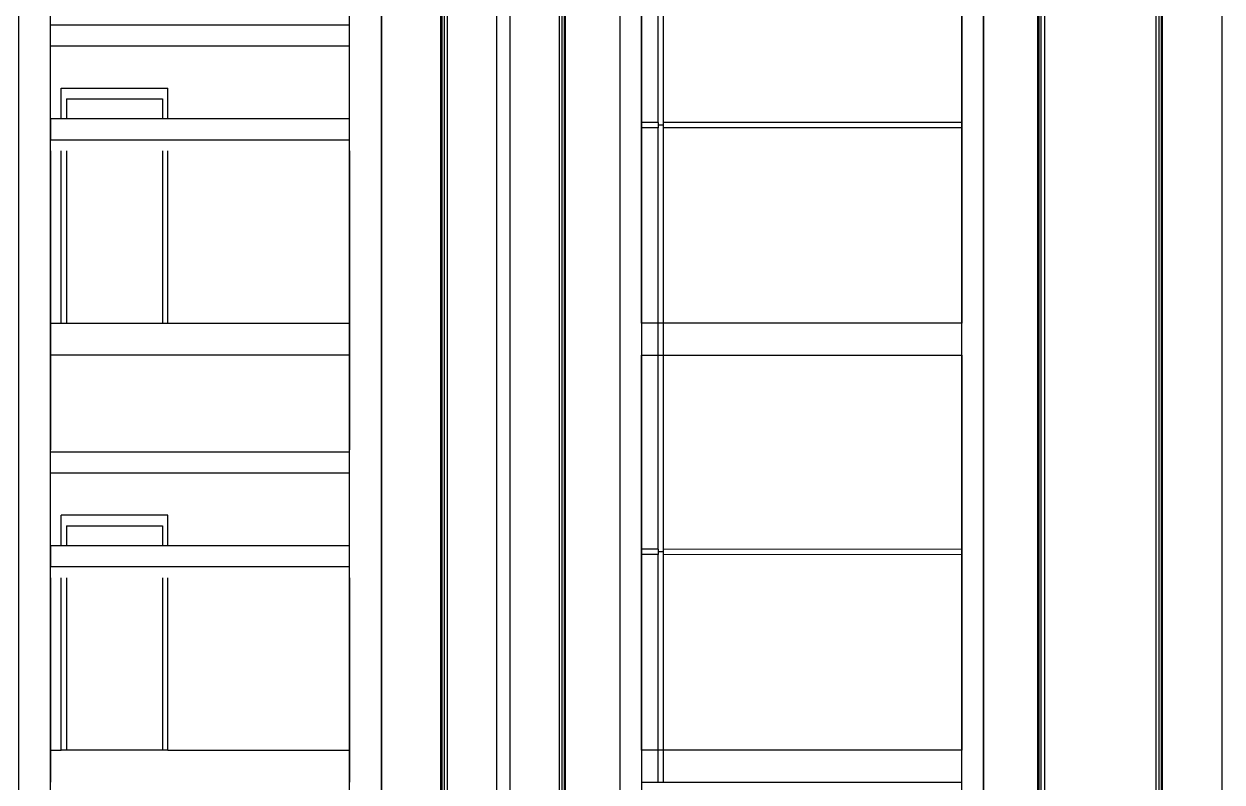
# Model space of a CAD drawing. Header units: millimetres. Extents: x 90964 to 877642, y 656808 to 1438307.
# Drawn here: x 822844 to 834062, y 1245727 to 1252829 of the extents above; entities that cross this region are included whole.
import ezdxf

# ---------------------------------------------------------------- set-up
doc = ezdxf.new("R2010")
doc.units = ezdxf.units.MM
doc.header["$LTSCALE"] = 300
doc.layers.add('ProfileEdges', color=7, linetype='Continuous')
doc.layers.add('SectionCutEdges', color=7, linetype='Continuous')

msp = doc.modelspace()

# ---------------------------------------------------------------- linework, layer by layer
at = {"color": 251}
for p, q in [((831827.1, 1179938.3), (831827.1, 1259469)), ((834062.1, 1179938.3), (834062.1, 1259469)), ((826192.2, 1189076), (826192.2, 1259226.5)), ((826192.2, 1189076), (826192.2, 1259226.5)), ((826192.2, 1189076), (826192.2, 1259226.5)), ((832399.6, 1258453.2), (832399.6, 1182661.5)), ((833443.6, 1258453.2), (833443.6, 1182636.3)), ((832369.6, 1182617.6), (832369.6, 1258374.2)), ((833473.6, 1182592.4), (833473.6, 1258374.2)), ((832338, 1181026.5), (832338, 1258215.2)), ((832342.3, 1181026.5), (832342.3, 1258215.2)), ((832345, 1181026.5), (832345, 1258215.2)), ((832349.3, 1181026.5), (832349.3, 1258215.2)), ((833494, 1181026.5), (833494, 1258215.2)), ((833505.6, 1181026.5), (833505.6, 1258215.2)), ((826780.6, 1189076), (826780.6, 1258131.7)), ((827884.6, 1189076), (827884.6, 1258131.7)), ((826748.6, 1189076), (826748.6, 1253791.5)), ((826753, 1189076), (826753, 1253791.5)), ((826760.3, 1189076), (826760.3, 1253791.5)), ((826810.6, 1189076), (826810.6, 1253791.5)), ((827854.6, 1253791.5), (827854.6, 1189076)), ((827905, 1189076), (827905, 1253791.5)), ((827909.3, 1189076), (827909.3, 1253791.5)), ((827916.3, 1189076), (827916.3, 1253791.5)), ((828783.3, 1251907.2), (828783.9, 1253726.5)), ((828833.3, 1251907.2), (828833.9, 1253726.5)), ((827269.2, 1253347.2), (827269.2, 1189076)), ((827396.2, 1189076), (827396.2, 1253347.2)), ((823092.2, 1252819.6), (825892.2, 1252819.6)), ((823092.2, 1252624.6), (825892.2, 1252624.6)), ((823192.2, 1251939.6), (823192.2, 1252226.5)), ((823192.2, 1252226.5), (824192.2, 1252226.5)), ((824192.2, 1251939.6), (824192.2, 1252226.5)), ((823242.2, 1252126.5), (823242.2, 1251939.6)), ((823242.2, 1252126.5), (824142.2, 1252126.5)), ((824142.2, 1252126.5), (824142.2, 1251939.6)), ((828783.3, 1251907.2), (828627.2, 1251907.3)), ((828783.3, 1251857.2), (828627.2, 1251857.3)), ((828782.7, 1250026.5), (828783.3, 1251857.2)), ((828783.3, 1251907.2), (828783.3, 1251882.2)), ((828833.3, 1251882.2), (828783.3, 1251882.2)), ((828783.3, 1251882.2), (828783.3, 1251857.2)), ((828832.7, 1250026.5), (828833.3, 1251857.2)), ((831627.1, 1251906.3), (828833.3, 1251907.2)), ((828833.3, 1251882.2), (828833.3, 1251907.2)), ((828833.3, 1251857.2), (828833.3, 1251882.2)), ((831627.1, 1251856.3), (828833.3, 1251857.2)), ((823192.2, 1250026.5), (823192.2, 1251639.6)), ((823242.2, 1251639.6), (823242.2, 1250026.5)), ((824142.2, 1251639.6), (824142.2, 1250026.5)), ((824192.2, 1250026.5), (824192.2, 1251639.6)), ((823092.2, 1250026.5), (823118, 1250026.5)), ((823118, 1250026.5), (823192.2, 1250026.5)), ((823192.2, 1250026.5), (823242.2, 1250026.5)), ((823242.2, 1250026.5), (824142.2, 1250026.5)), ((824142.2, 1250026.5), (824192.2, 1250026.5)), ((824192.2, 1250026.5), (825892.2, 1250026.5)), ((828782.6, 1249726.5), (828782.7, 1250026.5)), ((828832.6, 1249726.5), (828832.7, 1250026.5)), ((823118.8, 1249726.5), (823092.2, 1249726.5)), ((823192.2, 1249726.5), (823118.8, 1249726.5)), ((824192.2, 1249726.5), (823192.2, 1249726.5)), ((825892.2, 1249726.5), (824192.2, 1249726.5)), ((828782, 1247907.2), (828782.6, 1249726.5)), ((828832, 1247907.2), (828832.6, 1249726.5)), ((823092.2, 1248819.6), (825892.2, 1248819.6)), ((823092.2, 1248624.6), (825892.2, 1248624.6)), ((824192.2, 1248226.5), (823192.2, 1248226.5)), ((823192.2, 1247939.6), (823192.2, 1248226.5)), ((824192.2, 1247939.6), (824192.2, 1248226.5)), ((823242.2, 1248126.5), (823242.2, 1247939.6)), ((823242.2, 1248126.5), (824142.2, 1248126.5)), ((824142.2, 1248126.5), (824142.2, 1247939.6)), ((828782, 1247907.2), (828627.2, 1247907.3)), ((828782, 1247907.2), (828782, 1247882.2)), ((828832, 1247882.2), (828782, 1247882.2)), ((828782, 1247882.2), (828782, 1247857.2)), ((831627.1, 1247906.3), (828832, 1247907.2)), ((828832, 1247882.2), (828832, 1247907.2)), ((828832, 1247857.2), (828832, 1247882.2)), ((828782, 1247857.2), (828627.2, 1247857.3)), ((828781.4, 1246026.5), (828782, 1247857.2)), ((828831.4, 1246026.5), (828832, 1247857.2)), ((831627.1, 1247856.3), (828832, 1247857.2)), ((823192.2, 1246026.5), (823192.2, 1247639.6)), ((823242.2, 1247639.6), (823242.2, 1246026.5)), ((824142.2, 1247639.6), (824142.2, 1246026.5)), ((824192.2, 1246026.5), (824192.2, 1247639.6)), ((823092.2, 1246026.5), (823128, 1246026.5)), ((823128, 1246026.5), (823192.2, 1246026.5)), ((823242.2, 1246026.5), (823192.2, 1246026.5)), ((824142.2, 1246026.5), (823242.2, 1246026.5)), ((824192.2, 1246026.5), (824142.2, 1246026.5)), ((824192.2, 1246026.5), (825892.2, 1246026.5)), ((828781.3, 1245726.5), (828781.4, 1246026.5)), ((828831.3, 1245726.5), (828831.4, 1246026.5))]:
    msp.add_line(p, q, dxfattribs=at)
at = {"layer": 'ProfileEdges'}
for points in [[(825892.2, 1265726.5), (826192.2, 1265726.5), (826192.2, 1181026.5), (825892.2, 1181026.5)], [(822792.2, 1181026.5), (823092.2, 1181026.5), (823092.2, 1261726.5), (822792.2, 1261726.5)], [(828427.2, 1259226.5), (828627.2, 1259226.5), (828627.2, 1181026.5), (828427.2, 1181026.5)], [(831627.1, 1259226.5), (831827.1, 1259226.5), (831827.1, 1181026.5), (831627.1, 1181026.5)], [(825892.2, 1251939.6), (823092.2, 1251939.6), (823092.2, 1251744.6), (825892.2, 1251744.6)], [(831627.1, 1250026.5), (828627.2, 1250026.5), (828627.2, 1249726.5), (831627.1, 1249726.5)], [(825892.2, 1247939.6), (823092.2, 1247939.6), (823092.2, 1247744.6), (825892.2, 1247744.6)], [(831627.1, 1246026.5), (828627.2, 1246026.5), (828627.2, 1245726.5), (831627.1, 1245726.5)]]:
    msp.add_lwpolyline(points, close=True, dxfattribs=at)
at = {"layer": 'SectionCutEdges', "color": 251}
for p, q in [((826192.2, 1189076), (826192.2, 1259226.5)), ((828427.2, 1189076), (828427.2, 1259226.5)), ((831827.1, 1254026.5), (831827.1, 1181026.5)), ((828627.2, 1251907.3), (828627.2, 1253726.5)), ((831627.1, 1253726.5), (831627.1, 1251906.3)), ((828627.2, 1251857.3), (828627.2, 1251907.3)), ((828627.2, 1250026.5), (828627.2, 1251857.3)), ((831627.1, 1251906.3), (831627.1, 1251856.3)), ((831627.1, 1251856.3), (831627.1, 1250026.5)), ((823092.2, 1251639.6), (823092.2, 1250026.5)), ((825892.2, 1251639.6), (825892.2, 1250026.5)), ((823092.2, 1250026.5), (823092.2, 1249726.5)), ((825892.2, 1250026.5), (825892.2, 1249726.5)), ((828782.7, 1250026.5), (828627.2, 1250026.5)), ((828627.2, 1250026.5), (828627.2, 1249726.5)), ((828832.7, 1250026.5), (828782.7, 1250026.5)), ((831627.1, 1250026.5), (828832.7, 1250026.5)), ((831627.1, 1249726.5), (831627.1, 1250026.5)), ((823092.2, 1249726.5), (823092.2, 1248838.9)), ((825892.2, 1249726.5), (825892.2, 1248838.9)), ((828627.2, 1249726.5), (828782.6, 1249726.5)), ((828627.2, 1247907.3), (828627.2, 1249726.5)), ((828782.6, 1249726.5), (828832.6, 1249726.5)), ((828832.6, 1249726.5), (831627.1, 1249726.5)), ((831627.1, 1249726.5), (831627.1, 1247906.3)), ((828627.2, 1247857.3), (828627.2, 1247907.3)), ((831627.1, 1247906.3), (831627.1, 1247856.3)), ((828627.2, 1246026.5), (828627.2, 1247857.3)), ((831627.1, 1247856.3), (831627.1, 1246026.5)), ((823092.2, 1247639.6), (823092.2, 1246026.5)), ((825892.2, 1247639.6), (825892.2, 1246026.5)), ((823092.2, 1246026.5), (823092.2, 1245726.5)), ((825892.2, 1246026.5), (825892.2, 1245726.5)), ((828781.4, 1246026.5), (828627.2, 1246026.5)), ((828627.2, 1246026.5), (828627.2, 1245726.5)), ((828831.4, 1246026.5), (828781.4, 1246026.5)), ((831627.1, 1246026.5), (828831.4, 1246026.5)), ((831627.1, 1245726.5), (831627.1, 1246026.5))]:
    msp.add_line(p, q, dxfattribs=at)

doc.saveas('drawing.dxf')
